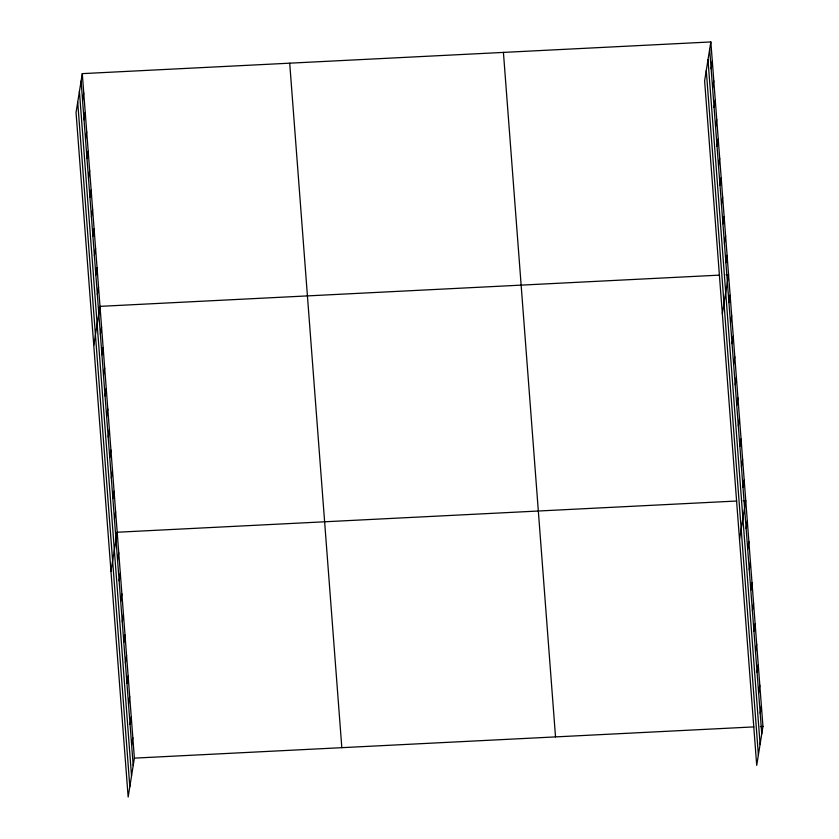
<?xml version="1.0" encoding="UTF-8"?>
<svg xmlns="http://www.w3.org/2000/svg" width="839" height="839" viewBox="0 0 839 839"><rect width="100%" height="100%" fill="white"/><g stroke="black" fill="none" stroke-linecap="round" stroke-linejoin="round"><path stroke-width="1.26" d="M82.285 73.633L76.045 112.562L128.157 797.05L134.387 758.131L82.285 73.633L710.843 41.95L762.955 726.438L756.715 765.367L704.613 80.869L710.843 41.95M82.568 100.46L83.753 93.035M84.047 119.862L85.232 112.426M85.526 139.253L86.711 131.817M86.994 158.644L88.189 151.209M88.473 178.036L89.668 170.611M89.951 197.427L91.136 190.002M91.43 216.829L92.615 209.393M92.898 236.22L94.094 228.785M94.377 255.612L95.573 248.187M95.856 275.003L97.051 267.578M97.334 294.405L98.52 286.969M93.769 345.29L99.998 306.361L719.484 275.129M100.376 334.331L101.561 326.895M101.939 354.866L103.124 347.43M103.501 375.4L104.686 367.964M105.064 395.935L106.249 388.499M106.626 416.469L107.812 409.033M108.189 437.004L109.374 429.568M109.752 457.538L110.947 450.103M111.314 478.073L112.51 470.637M112.877 498.607L114.073 491.172M114.44 519.142L115.635 511.706M110.958 571.17L117.198 532.241L736.684 501.019M117.565 560.211L118.76 552.775M119.128 580.745L120.323 573.31M120.69 601.28L121.886 593.844M122.263 621.814L123.448 614.379M123.826 642.349L125.011 634.924M125.389 662.883L126.574 655.458M126.951 683.418L128.136 675.993M128.514 703.952L129.699 696.527M130.076 724.487L131.262 717.062M131.639 745.022L132.824 737.596M711.126 68.777L712.321 61.341M712.605 88.168L713.8 80.733M714.083 107.56L715.268 100.135M715.562 126.951L716.747 119.526M717.03 146.353L718.226 138.917M718.509 165.744L719.705 158.309M719.988 185.136L721.173 177.711M721.467 204.527L722.652 197.102M722.945 223.929L724.13 216.493M724.414 243.32L725.609 235.885M725.892 262.712L727.088 255.287M722.327 313.597L728.556 274.678L725.966 274.804M728.934 302.638L730.119 295.213M730.496 323.172L731.692 315.747M732.059 343.707L733.255 336.282M733.622 364.241L734.817 356.816M735.184 384.776L736.38 377.351M736.747 405.31L737.942 397.885M738.31 425.845L739.505 418.42M739.872 446.379L741.068 438.954M741.435 466.914L742.63 459.489M743.008 487.449L744.193 480.023M739.526 539.477L745.756 500.558L743.165 500.684M746.133 528.528L747.318 521.092M747.696 549.063L748.881 541.627M749.258 569.597L750.444 562.161M750.821 590.132L752.006 582.696M752.384 610.666L753.569 603.231M753.946 631.201L755.131 623.765M755.509 651.735L756.705 644.3M757.072 672.27L758.267 664.834M758.634 692.804L759.83 685.369M760.197 713.339L761.393 705.903M134.387 758.131L753.873 726.899M760.365 726.574L762.955 726.438M709.658 49.386L761.76 733.873M707.99 59.768L760.103 744.266M706.27 70.476L758.383 754.974M503.421 52.406L555.523 736.894M289.707 63.177L341.819 747.664M81.089 81.068L133.202 765.556M79.422 91.461L131.534 775.949M77.712 102.169L129.825 786.657"/></g></svg>
